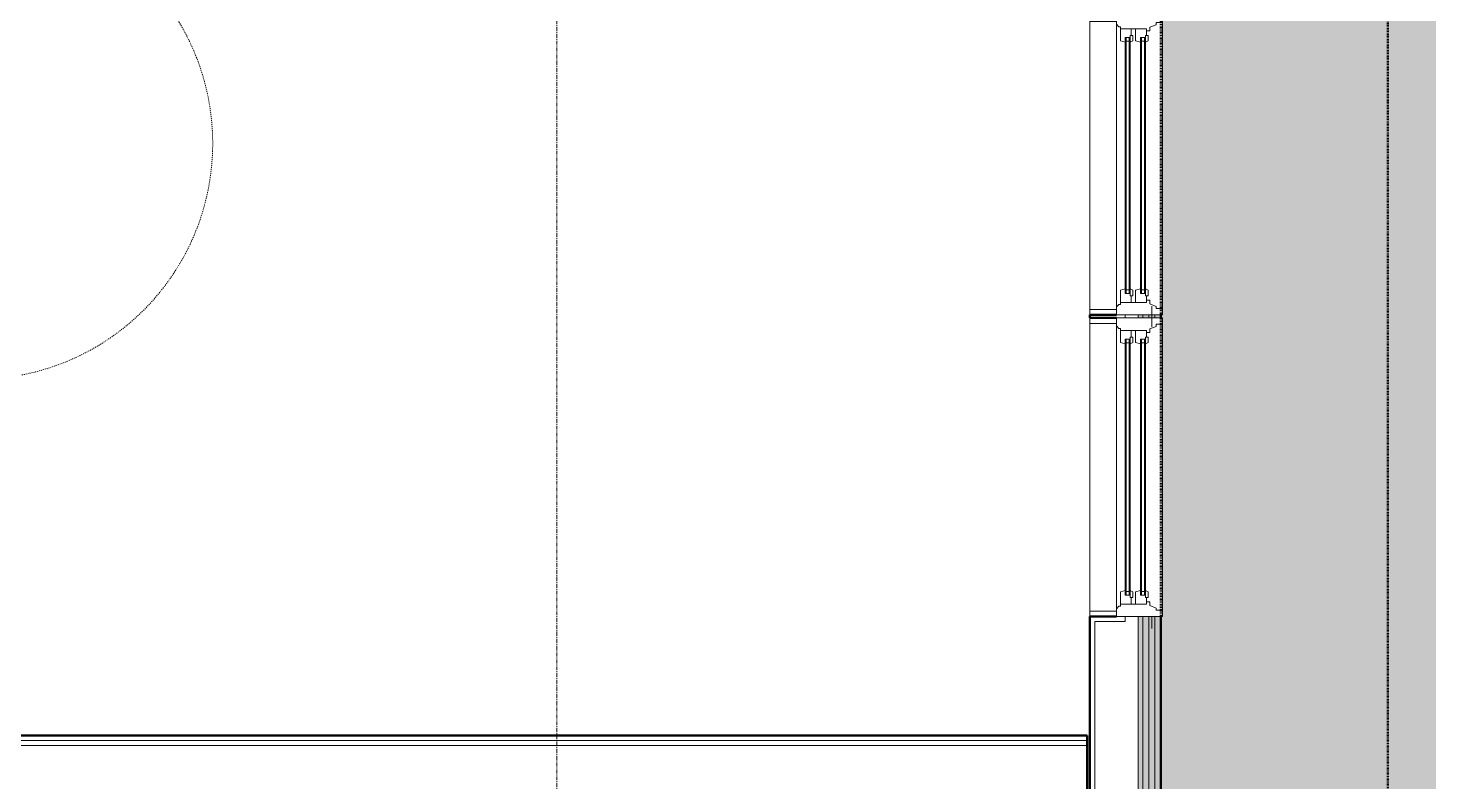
# Model space of a CAD drawing. Header units: inches. Extents: x -4218 to -1830, y 9756 to 12426.
# Drawn here: x -2240.6 to -2062.3, y 11681.3 to 11777.3 of the extents above; entities that cross this region are included whole.
import ezdxf

# ---------------------------------------------------------------- set-up
doc = ezdxf.new("R2010")
doc.units = ezdxf.units.IN
doc.header["$MEASUREMENT"] = 0
for name, pattern in [('Dash', [0.25, 0.125, -0.125]), ('Dash 1_16_', [0.125, 0.0625, -0.0625]), ('Grid Line 1_2_', [0.875, 0.5, -0.125, 0.125, -0.125])]:
    doc.linetypes.add(name, pattern=pattern)
for name, color, linetype, lineweight in [('0-1', 7, 'Continuous', 5), ('0-2', 252, 'Continuous', 9), ('A-FLOR-PATT-1', 9, 'Continuous', 9), ('A-GENM-HDLN-1', 7, 'Dash', 9), ('A-GLAZ-1', 151, 'Continuous', 9), ('A-GLAZ-2', 151, 'Continuous', 20), ('A-WALL', 113, 'Continuous', 13), ('A-WALL-2', 10, 'Continuous', 13), ('A-WALL-8', 113, 'Continuous', 9), ('A-WALL-9', 113, 'Continuous', 50), ('C-PROP-LINE-1', 91, 'Dash 1_16_', 50), ('I-WALL-1', 250, 'Continuous', 50), ('I-WALL-4', 252, 'Continuous', 9), ('S-GRID-1', 1, 'Grid Line 1_2_', 9)]:
    doc.layers.add(name, color=color, linetype=linetype, lineweight=lineweight)

# ---------------------------------------------------------------- blocks, each defined once
blk = doc.blocks.new('ADA Clearances - 5ft Circle-V17-BACKGROUND - 1ST FLOOR')
at = {"layer": 'A-GENM-HDLN-1'}
blk.add_circle((0, 0), 30, dxfattribs=at)
blk = doc.blocks.new('CTR - 1st Phase - Unit Layouts_rvt-1-BACKGROUND - 1ST FLOOR')
at = {"layer": '0-2', "rotation": 180}
blk.add_blockref('ADA Clearances - 5ft Circle-V17-BACKGROUND - 1ST FLOOR', (-2247.1, 11762.6), dxfattribs=at)
blk = doc.blocks.new('CTR - 1st Phase - Common Walls_rvt-1-BACKGROUND - 1ST FLOOR')
at = {"layer": 'A-WALL-2'}
for p, q in [((-2105.82, 11686.61), (-2437.8, 11686.61)), ((-2105.82, 11685.99), (-2437.18, 11685.99))]:
    blk.add_line(p, q, dxfattribs=at)
at = {"layer": 'I-WALL-1'}
for p, q in [((-2105.82, 11687.24), (-2341.71, 11687.24)), ((-2105.82, 11678.74), (-2105.82, 11687.24))]:
    blk.add_line(p, q, dxfattribs=at)
at = {"layer": 'I-WALL-4'}
for q in [(-2289.69, 11687.24), (-2105.82, 11678.74)]:
    blk.add_line((-2105.82, 11687.24), q, dxfattribs=at)
blk = doc.blocks.new('Window-Double_Hung-Andersen-400_Series-Tilt_Wash - DOUBLE HUNG - COTTAGE - 1ST FLOOR-2889680-BACKGROUND - 1ST FLOOR')
at = {"layer": 'A-GLAZ-1'}
for p, q in [((-16.29, 2.44), (-15.7, 2.44)), ((-16.29, 2.06), (-15.7, 2.06)), ((-15.82, 2.44), (-15.82, 2.06)), ((-15.7, 2.56), (15.7, 2.56)), ((-15.7, 2.44), (15.7, 2.44)), ((-15.7, 2.06), (15.7, 2.06)), ((-15.7, 1.94), (15.7, 1.94)), ((16.29, 2.44), (15.7, 2.44)), ((16.29, 2.06), (15.7, 2.06)), ((15.82, 2.44), (15.82, 2.06)), ((-16.29, 0.5), (-15.7, 0.5)), ((-16.29, 0.12), (-15.7, 0.12)), ((-15.82, 0.5), (-15.82, 0.12)), ((-15.7, 0.62), (15.7, 0.62)), ((-15.7, 0.5), (15.7, 0.5)), ((-15.7, 0.12), (15.7, 0.12)), ((16.29, 0.5), (15.7, 0.5)), ((16.29, 0.12), (15.7, 0.12)), ((15.82, 0.5), (15.82, 0.12)), ((18.95, -1.13), (-18.95, -1.13)), ((-18.95, -1.13), (-18.95, -4.5)), ((-18.32, -1.13), (-18.32, -4.5)), ((-15.7, 0), (15.7, 0)), ((18.32, -1.13), (18.32, -4.5)), ((18.95, -4.5), (18.95, -1.13)), ((-18.95, -4.5), (18.95, -4.5))]:
    blk.add_line(p, q, dxfattribs=at)
at = {"layer": 'A-GLAZ-2'}
for p, q in [((19.01, 4.75), (-19.01, 4.75)), ((-19.01, 4.75), (-19.01, -1.13)), ((-18.2, 4.75), (-18.2, 3.94)), ((-18.2, 3.94), (-17.92, 3.94)), ((-17.92, 3.94), (-17.61, 3.12)), ((17.92, 3.94), (17.61, 3.12)), ((18.2, 3.94), (17.92, 3.94)), ((18.2, 4.75), (18.2, 3.94)), ((19.01, -1.13), (19.01, 4.75)), ((-19.01, 3.37), (-20.51, 3.37)), ((-17.61, 3.12), (-17.14, 3.12)), ((-17.42, 2.69), (-16.57, 2.69)), ((-17.42, 2.69), (-17.42, -0.63)), ((-17.14, 3.12), (-17.14, 2.69)), ((-15.86, 2.91), (-16.57, 2.91)), ((-16.57, 2.56), (-16.57, 2.91)), ((-15.7, 2.56), (-16.57, 2.56)), ((-16.29, 2.56), (-16.29, 1.94)), ((-15.7, 1.94), (-16.29, 1.94)), ((-15.86, 2.91), (-15.7, 2.56)), ((-15.86, 1.31), (-15.7, 1.94)), ((15.86, 2.91), (15.7, 2.56)), ((15.7, 2.56), (16.57, 2.56)), ((15.7, 1.94), (16.29, 1.94)), ((15.86, 1.31), (15.7, 1.94)), ((15.86, 2.91), (16.57, 2.91)), ((16.29, 2.56), (16.29, 1.94)), ((16.57, 2.56), (16.57, 2.91)), ((17.42, 2.69), (16.57, 2.69)), ((17.14, 3.12), (17.14, 2.69)), ((17.61, 3.12), (17.14, 3.12)), ((17.42, 2.69), (17.42, -0.63)), ((19.01, 3.37), (20.51, 3.37)), ((-17.42, 1.31), (-15.86, 1.31)), ((-17.42, 0.75), (-16.57, 0.75)), ((-15.86, 0.97), (-16.57, 0.97)), ((-16.57, 0.62), (-16.57, 0.97)), ((-15.7, 0.62), (-16.57, 0.62)), ((-16.29, 0.62), (-16.29, 0)), ((-15.86, 0.97), (-15.7, 0.62)), ((15.86, 0.97), (15.7, 0.62)), ((15.7, 0.62), (16.57, 0.62)), ((17.42, 1.31), (15.86, 1.31)), ((15.86, 0.97), (16.57, 0.97)), ((16.29, 0.62), (16.29, 0)), ((16.57, 0.62), (16.57, 0.97)), ((17.42, 0.75), (16.57, 0.75)), ((-19.01, -1.13), (19.01, -1.13)), ((-17.67, -0.84), (-18, -1.13)), ((-17.67, -0.84), (-17.67, -0.63)), ((-17.67, -0.63), (-15.86, -0.63)), ((-15.7, 0), (-16.29, 0)), ((-15.86, -0.63), (-15.7, 0)), ((15.7, 0), (16.29, 0)), ((15.86, -0.63), (15.7, 0)), ((17.67, -0.63), (15.86, -0.63)), ((17.67, -0.84), (17.67, -0.63)), ((17.67, -0.84), (18, -1.13))]:
    blk.add_line(p, q, dxfattribs=at)
blk = doc.blocks.new('Family - ___-2835860-BACKGROUND - 1ST FLOOR')
at = {"layer": 'C-PROP-LINE-1'}
blk.add_line((-2067.55, 11247.39), (-2067.55, 12118.59), dxfattribs=at)
blk = doc.blocks.new('Family - ___-2835903-BACKGROUND - 1ST FLOOR')
at = {"layer": 'C-PROP-LINE-1'}
blk.add_line((-2096.45, 11276.29), (-2096.45, 12089.69), dxfattribs=at)
blk = doc.blocks.new('Family - ___-2835932-BACKGROUND - 1ST FLOOR')
at = {"layer": 'C-PROP-LINE-1'}
blk.add_line((-2067.55, 11247.39), (-2067.55, 12118.59), dxfattribs=at)

msp = doc.modelspace()

# ---------------------------------------------------------------- hatches: boundary and pattern name
at = {"layer": 'A-FLOR-PATT-1'}
h = msp.add_hatch(dxfattribs=at)
h.set_pattern_fill('FP_4', color=256, style=0, pattern_type=2)
h.set_pattern_definition([(0, (0, 0), (15.36, 3.84), [1.267, -10.253, 1.267, -10.253, -61.44]), (0, (0, 0), (15.36, 3.84), [-23.04, 1.267, -21.773, 1.267, -10.253, -26.88]), (0, (0, 0), (15.36, 3.84), [-57.6, 1.267, -6.413, 1.267, -17.933]), (120, (5.76, 1.92), (-11.0055376, 11.3821502), [1.267, -10.253, 1.267, -10.253, -61.44]), (120, (5.76, 1.92), (-11.0055376, 11.3821502), [-23.04, 1.267, -21.773, 1.267, -10.253, -26.88]), (120, (5.76, 1.92), (-11.0055376, 11.3821502), [-57.6, 1.267, -6.413, 1.267, -17.933]), (240, (7.68, 9.6), (-4.3544624, -15.2221502), [1.267, -10.253, 1.267, -10.253, -61.44]), (240, (7.68, 9.6), (-4.3544624, -15.2221502), [-23.04, 1.267, -21.773, 1.267, -10.253, -26.88]), (240, (7.68, 9.6), (-4.3544624, -15.2221502), [-57.6, 1.267, -6.413, 1.267, -17.933])])
h.paths.add_polyline_path([(-2004.96, 11109.39), (-1999.32, 11109.39), (-1999.32, 12088.69), (-2098.7, 12088.69), (-2098.7, 12087.19), (-2099.32, 12087.19), (-2099.32, 11970.8), (-2096.2, 11970.8), (-2096.2, 11932.78), (-2099.32, 11932.78), (-2099.32, 11932.4), (-2096.2, 11932.4), (-2096.2, 11894.38), (-2099.32, 11894.38), (-2099.32, 11840.19), (-2096.82, 11840.19), (-2096.82, 11840.75), (-2095.82, 11840.75), (-2095.82, 11811.75), (-2096.82, 11811.75), (-2096.82, 11812.31), (-2099.32, 11812.31), (-2099.32, 11778.8), (-2096.2, 11778.8), (-2096.2, 11740.78), (-2099.32, 11740.78), (-2099.32, 11740.4), (-2096.2, 11740.4), (-2096.2, 11702.38), (-2099.32, 11702.38), (-2099.32, 11663.6), (-2096.2, 11663.6), (-2096.2, 11625.58), (-2099.32, 11625.58), (-2099.32, 11556.79), (-2096.82, 11556.79), (-2096.82, 11557.35), (-2095.82, 11557.35), (-2095.82, 11528.35), (-2096.82, 11528.35), (-2096.82, 11528.91), (-2099.32, 11528.91), (-2099.32, 11471.79), (-2096.2, 11471.79), (-2096.2, 11433.77), (-2099.32, 11433.77), (-2099.32, 11433.39), (-2096.2, 11433.39), (-2096.2, 11395.37), (-2099.32, 11395.37), (-2099.32, 11356.4), (-2096.2, 11356.4), (-2096.2, 11318.38), (-2099.32, 11318.38), (-2099.32, 11109.39), (-2097.2, 11109.39), (-2097.2, 11123.52), (-2098.7, 11123.52), (-2098.64, 11123.67), (-2098.49, 11123.73), (-2097.52, 11123.8), (-2097.52, 11126.25), (-2098.49, 11126.31), (-2098.64, 11126.37), (-2098.7, 11126.52), (-2097.2, 11126.52), (-2097.2, 11161.34), (-2098.7, 11161.34), (-2098.64, 11161.49), (-2098.49, 11161.55), (-2097.52, 11161.61), (-2097.52, 11164.06), (-2098.49, 11164.13), (-2098.64, 11164.19), (-2098.7, 11164.34), (-2097.2, 11164.34), (-2097.2, 11199.16), (-2098.7, 11199.16), (-2098.64, 11199.31), (-2098.49, 11199.37), (-2097.52, 11199.43), (-2097.52, 11201.88), (-2098.49, 11201.95), (-2098.64, 11202.01), (-2098.7, 11202.16), (-2097.2, 11202.16), (-2097.2, 11236.97), (-2098.7, 11236.97), (-2098.64, 11237.12), (-2098.49, 11237.18), (-2097.52, 11237.25), (-2097.52, 11239.7), (-2098.49, 11239.76), (-2098.64, 11239.82), (-2098.7, 11239.97), (-2097.2, 11239.97), (-2097.2, 11273.29), (-2098.7, 11273.29), (-2098.64, 11273.44), (-2098.49, 11273.5), (-2097.52, 11273.56), (-2097.52, 11276.01), (-2098.49, 11276.08), (-2098.64, 11276.14), (-2098.7, 11276.29), (-2097.2, 11276.29), (-2097.2, 11274.79), (-2096.45, 11274.79), (-2096.45, 11109.39), (-2005.72, 11109.39)], flags=0)
h.paths.add_polyline_path([(-2006.96, 11112.76), (-2007.99, 11112.9), (-2008.96, 11113.3), (-2009.79, 11113.93), (-2010.42, 11114.76), (-2010.82, 11115.73), (-2010.95, 11116.86), (-2010.82, 11117.8), (-2010.42, 11118.76), (-2009.79, 11119.59), (-2008.96, 11120.23), (-2007.99, 11120.63), (-2006.96, 11120.76), (-2005.92, 11120.63), (-2004.96, 11120.23), (-2004.13, 11119.59), (-2003.49, 11118.76), (-2003.09, 11117.8), (-2002.96, 11116.76), (-2003.09, 11115.73), (-2003.49, 11114.76), (-2004.13, 11113.93), (-2004.96, 11113.3), (-2005.92, 11112.9)], flags=0)

# ---------------------------------------------------------------- linework, layer by layer
at = {"layer": 'A-WALL'}
for p, q in [((-2099.32, 11740.4), (-2099.32, 11740.78)), ((-2098.7, 11740.4), (-2098.7, 11740.78)), ((-2097.95, 11740.4), (-2097.95, 11740.78)), ((-2097.2, 11740.4), (-2097.2, 11740.78)), ((-2099.32, 11663.6), (-2099.32, 11702.38)), ((-2098.7, 11663.6), (-2098.7, 11702.38)), ((-2097.95, 11663.6), (-2097.95, 11702.38)), ((-2097.2, 11663.6), (-2097.2, 11702.38))]:
    msp.add_line(p, q, dxfattribs=at)
at = {"layer": 'A-WALL-8'}
for p, q in [((-2105.45, 11740.78), (-2105.45, 11740.84)), ((-2105.45, 11740.34), (-2105.45, 11740.4)), ((-2100.95, 11740.4), (-2100.95, 11740.78)), ((-2105.45, 11702.38), (-2105.45, 11702.44)), ((-2100.95, 11701.75), (-2100.95, 11702.38)), ((-2104.82, 11701.75), (-2104.82, 11664.23)), ((-2100.95, 11701.75), (-2104.82, 11701.75))]:
    msp.add_line(p, q, dxfattribs=at)
at = {"layer": 'A-WALL-9'}
for p, q in [((-2102.07, 11740.78), (-2105.45, 11740.78)), ((-2105.45, 11740.78), (-2105.45, 11740.4)), ((-2105.45, 11740.4), (-2102.07, 11740.4)), ((-2096.45, 11740.4), (-2096.45, 11740.78)), ((-2102.07, 11702.38), (-2105.45, 11702.38)), ((-2105.45, 11702.38), (-2105.45, 11663.6)), ((-2096.45, 11663.6), (-2096.45, 11702.38))]:
    msp.add_line(p, q, dxfattribs=at)
at = {"layer": 'S-GRID-1'}
msp.add_line((-2173.32, 9836.18), (-2173.32, 12376.81), dxfattribs=at)

# ---------------------------------------------------------------- block references
at = {"layer": '0-1'}
for name in ['CTR - 1st Phase - Unit Layouts_rvt-1-BACKGROUND - 1ST FLOOR', 'CTR - 1st Phase - Common Walls_rvt-1-BACKGROUND - 1ST FLOOR']:
    msp.add_blockref(name, (0, 0), dxfattribs=at)
at = {"layer": 'A-GLAZ-1', "rotation": 269.9999999999988}
for p in [(-2100.95, 11759.79), (-2100.95, 11721.39)]:
    msp.add_blockref('Window-Double_Hung-Andersen-400_Series-Tilt_Wash - DOUBLE HUNG - COTTAGE - 1ST FLOOR-2889680-BACKGROUND - 1ST FLOOR', p, dxfattribs=at)
at = {"layer": 'C-PROP-LINE-1'}
for name in ['Family - ___-2835860-BACKGROUND - 1ST FLOOR', 'Family - ___-2835932-BACKGROUND - 1ST FLOOR', 'Family - ___-2835903-BACKGROUND - 1ST FLOOR']:
    msp.add_blockref(name, (0, 0), dxfattribs=at)

doc.saveas('drawing.dxf')
